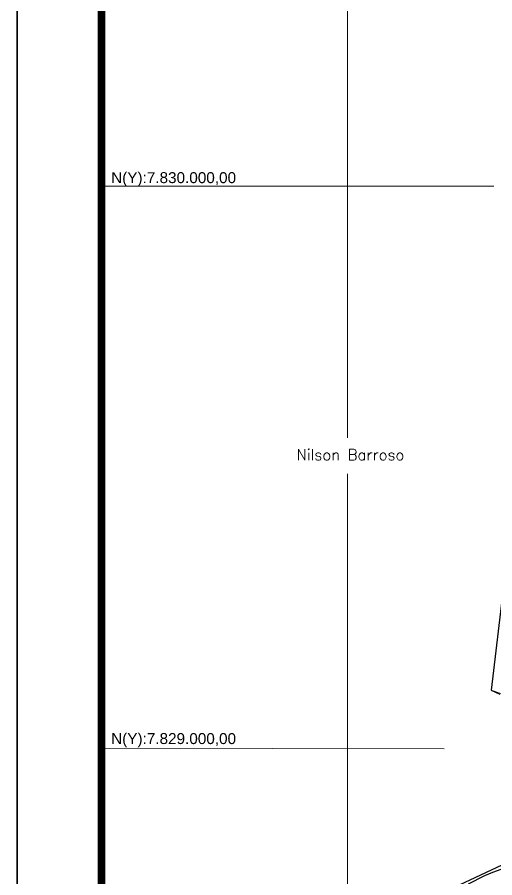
# Model space of a CAD drawing. Extents: x 744412 to 747562, y 7826855 to 7831310.
# Drawn here: x 744412 to 745263, y 7828767 to 7830301 of the extents above; entities that cross this region are included whole.
import ezdxf
from ezdxf.enums import TextEntityAlignment as Align

# ---------------------------------------------------------------- set-up
doc = ezdxf.new("R2010")
doc.units = 0
doc.header["$MEASUREMENT"] = 0
doc.linetypes.add('CONTINUO', pattern=[0])
doc.linetypes.add('LIN0', pattern=[0])
for name, color, linetype in [('0114001002', 1, 'Continuous'), ('0114001002007', 5, 'Continuous'), ('CERCA', 56, 'CONTINUO'), ('MARGEM', 7, 'CONTINUO'), ('TXT_CONFRONTANTES', 7, 'Continuous')]:
    doc.layers.add(name, color=color, linetype=linetype)
doc.layers.add('MALHA', color=8, linetype='Continuous', lineweight=9)
doc.styles.add('Simplex', font='simplex.shx')
doc.styles.get("Standard").update_dxf_attribs({"font": 'arial.ttf'})
doc.linetypes.add('CERCA_5000', pattern='A,25,-10,["+",Standard,S=8,R=45,X=-1.5,Y=-4.75],-4.5', length=39.5)

msp = doc.modelspace()

# ---------------------------------------------------------------- linework, layer by layer
at = {"layer": '0114001002'}
for points in [[(745297.8, 7829452), (745256.1, 7829101.6), (745271.5, 7829094.1)], [(745342.3, 7828820.6), (745045.8, 7828681.7)]]:
    msp.add_lwpolyline(points, dxfattribs=at)
at = {"layer": '0114001002007'}
msp.add_lwpolyline([(745273.7, 7828781.9), (745258.5, 7828776.4), (745244.4, 7828770.2), (745215.4, 7828755.6)], dxfattribs=at)
at = {"layer": 'CERCA', "linetype": 'CERCA_5000', "const_width": 1}
msp.add_lwpolyline([(745045.8, 7828681.7), (745342.3, 7828820.6), (745523.7, 7829006.6), (745256.1, 7829101.6), (745297.8, 7829452), (745305.9, 7829519), (745308.3, 7829520.3), (745314.7, 7829546), (745314.8, 7829560), (745321.8, 7829573.6), (745320.6, 7829586.9), (745318.8, 7829600), (745315.4, 7829616.4), (745311.4, 7829633.1)], dxfattribs=at)
at = {"layer": 'MALHA'}
for p, q in [((745000, 7829550.9), (745000, 7830792.5)), ((744561.6, 7830000), (745261, 7830000)), ((745000, 7828440.7), (745000, 7829486.7)), ((744561.6, 7828997.9), (745172.6, 7828996.7))]:
    msp.add_line(p, q, dxfattribs=at)
at = {"layer": 'MARGEM', "color": 174, "linetype": 'LIN0'}
msp.add_line((744411.6, 7826854.6), (744411.6, 7831309.6), dxfattribs=at)
at = {"layer": 'MARGEM', "color": 174, "linetype": 'LIN0', "flags": 128}
msp.add_lwpolyline([(747561.6, 7826854.6), (747561.6, 7831309.6), (744411.6, 7831309.6), (744411.6, 7826854.6)], close=True, dxfattribs=at)
at = {"layer": 'MARGEM', "color": 174, "linetype": 'LIN0', "const_width": 13.6, "flags": 128}
msp.add_lwpolyline([(747411.6, 7827356.2), (747411.6, 7831159.6), (744561.6, 7831159.6), (744561.6, 7827356.2)], close=True, dxfattribs=at)

# ---------------------------------------------------------------- texts
at = {"layer": 'MALHA'}
for s, p in [('N(Y):7.830.000,00', (744801.6, 7830015)), ('N(Y):7.829.000,00', (744801.6, 7829015))]:
    msp.add_text(s, height=19.5, dxfattribs=at).set_placement(p, align=Align.MIDDLE_RIGHT)
at = {"layer": 'TXT_CONFRONTANTES', "linetype": 'Continuous', "style": 'Simplex'}
msp.add_text('Nilson Barroso', height=19.5, dxfattribs=at).set_placement((745005.5, 7829511.3), align=Align.CENTER)

doc.saveas('drawing.dxf')
